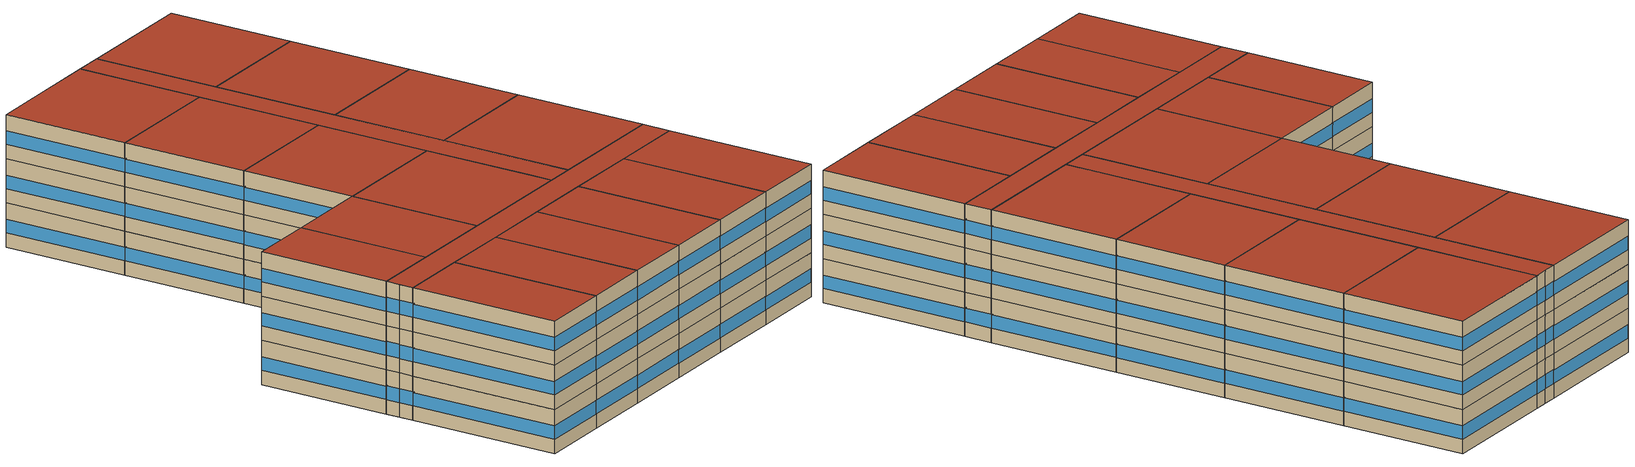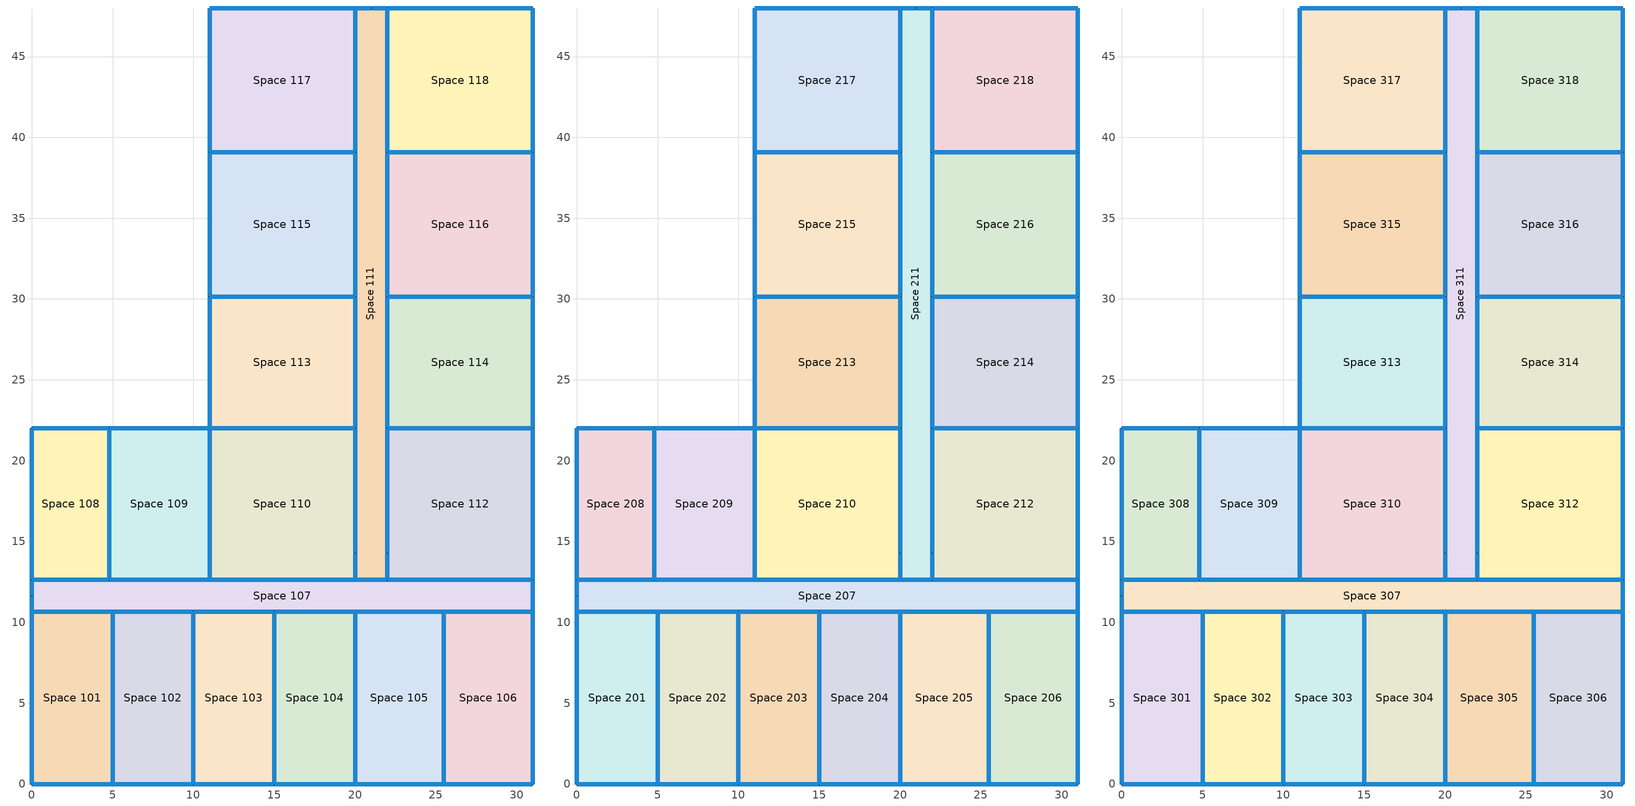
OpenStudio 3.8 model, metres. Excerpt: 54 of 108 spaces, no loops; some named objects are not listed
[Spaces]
Space 101
 floor ground: 5,10.64 5,0 0,0 0,10.64 z0
 wall outside: 0,0 5,0 5,10.64 0,10.64 0,0 z0:3.05
 window: 0.03,0 4.97,0 / 0,10.61 0,0.03 / 4.97,10.64 0.03,10.64 / 5,0.03 5,10.61 z1:1.92
 roof outside: 5,0 5,10.64 0,10.64 0,0 z3.05
Space 102
 floor ground: 10,10.64 10,0 5,0 5,10.64 z0
 wall outside: 5,0 10,0 10,10.64 5,10.64 5,0 z0:3.05
 window: 5.03,0 9.97,0 / 9.97,10.64 5.03,10.64 / 5,10.61 5,0.03 / 10,0.03 10,10.61 z1:1.92
 roof outside: 10,0 10,10.64 5,10.64 5,0 z3.05
Space 103
 floor ground: 15,10.64 15,0 10,0 10,10.64 z0
 wall outside: 10,0 15,0 15,10.64 10,10.64 10,0 z0:3.05
 window: 10.03,0 14.97,0 / 10,10.61 10,0.03 / 14.97,10.64 10.03,10.64 / 15,0.03 15,10.61 z1:1.92
 roof outside: 15,0 15,10.64 10,10.64 10,0 z3.05
Space 104
 floor ground: 20,10.64 20,0 15,0 15,10.64 z0
 wall outside: 15,0 20,0 20,10.64 15,10.64 15,0 z0:3.05
 window: 19.97,10.64 15.03,10.64 / 15.03,0 19.97,0 / 15,10.61 15,0.03 / 20,0.03 20,10.61 z1:1.92
 roof outside: 20,0 20,10.64 15,10.64 15,0 z3.05
Space 105
 floor ground: 25.5,10.64 25.5,0 20,0 20,10.64 z0
 wall outside: 20,0 25.5,0 25.5,10.64 20,10.64 20,0 z0:3.05
 window: 25.47,10.64 20.03,10.64 / 20,10.61 20,0.03 / 20.03,0 25.47,0 / 25.5,0.03 25.5,10.61 z1:1.92
 roof outside: 25.5,0 25.5,10.64 20,10.64 20,0 z3.05
Space 106
 floor ground: 31,10.64 31,0 25.5,0 25.5,10.64 z0
 wall outside: 31,10.64 25.5,10.64 25.5,0 31,0 31,10.64 z0:3.05
 window: 25.5,10.61 25.5,0.03 / 30.97,10.64 25.53,10.64 / 31,0.03 31,10.61 / 25.53,0 30.97,0 z1:1.92
 roof outside: 31,0 31,10.64 25.5,10.64 25.5,0 z3.05
Space 107
 floor ground: 31,12.64 31,10.64 0,10.64 0,12.64 z0
 wall outside: 31,10.64 31,12.64 22,12.64 20,12.64 11,12.64 4.81,12.64 0,12.64 0,11.64 0,10.64 5,10.64 10,10.64 15,10.64 20,10.64 25.5,10.64 31,10.64 z0:3.05
 window: 30.97,12.64 22.03,12.64 / 15.03,10.64 19.97,10.64 / 5.03,10.64 9.97,10.64 / 10.03,10.64 14.97,10.64 / 0.03,10.64 4.97,10.64 / 20.03,10.64 25.47,10.64 / 25.53,10.64 30.97,10.64 / 4.78,12.64 0.03,12.64 / 10.97,12.64 4.83,12.64 / 19.97,12.64 11.03,12.64 z1:1.92; 31,10.67 31,12.61 / 21.97,12.64 20.03,12.64 z1:1.94; 0,11.61 0,10.67 / 0,12.61 0,11.67 z1:1.96
 roof outside: 31,10.64 31,12.64 0,12.64 0,10.64 z3.05
Space 108
 floor ground: 4.81,22 4.81,12.64 0,12.64 0,22 z0
 wall outside: 0,12.64 4.81,12.64 4.81,22 0,22 0,12.64 z0:3.05
 window: 0.03,12.64 4.78,12.64 / 0,21.97 0,12.67 / 4.78,22 0.03,22 / 4.81,12.67 4.81,21.97 z1:1.92
 roof outside: 4.81,12.64 4.81,22 0,22 0,12.64 z3.05
Space 109
 floor ground: 11,22 11,12.64 4.81,12.64 4.81,22 z0
 wall outside: 4.81,12.64 11,12.64 11,22 4.81,22 4.81,12.64 z0:3.05
 window: 10.97,22 4.83,22 / 11,12.67 11,21.97 / 4.83,12.64 10.97,12.64 / 4.81,21.97 4.81,12.67 z1:1.92
 roof outside: 11,12.64 11,22 4.81,22 4.81,12.64 z3.05
Space 110
 floor ground: 20,22 20,12.64 11,12.64 11,22 z0
 wall outside: 20,14.28 20,22 11,22 11,12.64 20,12.64 20,14.28 z0:3.05
 window: 20,14.31 20,21.97 / 11.03,12.64 19.97,12.64 / 11,21.97 11,12.67 / 19.97,22 11.03,22 z1:1.92; 20,12.67 20,14.25 z1:1.94
 roof outside: 20,12.64 20,22 11,22 11,12.64 z3.05
Space 111
 floor ground: 22,48 22,12.64 20,12.64 20,48 z0
 wall outside: 20,12.64 22,12.64 22,14.28 22,22 22,30.15 22,39.07 22,48 21,48 20,48 20,39.07 20,30.15 20,22 20,14.28 20,12.64 z0:3.05
 window: 20,39.05 20,30.17 / 22,30.17 22,39.05 / 22,39.1 22,47.97 / 20,21.97 20,14.31 / 20,30.12 20,22.03 / 20,47.97 20,39.1 / 22,22.03 22,30.12 / 22,14.31 22,21.97 z1:1.92; 20.03,12.64 21.97,12.64 / 20,14.25 20,12.67 / 22,12.67 22,14.25 z1:1.94; 20.97,48 20.03,48 / 21.97,48 21.03,48 z1:1.96
 roof outside: 22,12.64 22,48 20,48 20,12.64 z3.05
Space 112
 floor ground: 31,22 31,12.64 22,12.64 22,22 z0
 wall outside: 31,12.64 31,22 22,22 22,14.28 22,12.64 31,12.64 z0:3.05
 window: 22,14.25 22,12.67 z1:1.94; 31,12.67 31,21.97 / 22.03,12.64 30.97,12.64 / 22,21.97 22,14.31 / 30.97,22 22.03,22 z1:1.92
 roof outside: 31,12.64 31,22 22,22 22,12.64 z3.05
Space 113
 floor ground: 20,30.15 20,22 11,22 11,30.15 z0
 wall outside: 20,22 20,30.15 11,30.15 11,22 20,22 z0:3.05
 window: 20,22.03 20,30.12 / 11.03,22 19.97,22 / 11,30.12 11,22.03 / 19.97,30.15 11.03,30.15 z1:1.92
 roof outside: 20,22 20,30.15 11,30.15 11,22 z3.05
Space 114
 floor ground: 31,30.15 31,22 22,22 22,30.15 z0
 wall outside: 31,22 31,30.15 22,30.15 22,22 31,22 z0:3.05
 window: 31,22.03 31,30.12 / 22.03,22 30.97,22 / 22,30.12 22,22.03 / 30.97,30.15 22.03,30.15 z1:1.92
 roof outside: 31,22 31,30.15 22,30.15 22,22 z3.05
Space 115
 floor ground: 20,39.07 20,30.15 11,30.15 11,39.07 z0
 wall outside: 20,30.15 20,39.07 11,39.07 11,30.15 20,30.15 z0:3.05
 window: 20,30.17 20,39.05 / 11.03,30.15 19.97,30.15 / 11,39.05 11,30.17 / 19.97,39.07 11.03,39.07 z1:1.92
 roof outside: 20,30.15 20,39.07 11,39.07 11,30.15 z3.05
Space 116
 floor ground: 31,39.07 31,30.15 22,30.15 22,39.07 z0
 wall outside: 31,30.15 31,39.07 22,39.07 22,30.15 31,30.15 z0:3.05
 window: 22.03,30.15 30.97,30.15 / 31,30.17 31,39.05 / 22,39.05 22,30.17 / 30.97,39.07 22.03,39.07 z1:1.92
 roof outside: 31,30.15 31,39.07 22,39.07 22,30.15 z3.05
Space 117
 floor ground: 20,48 20,39.07 11,39.07 11,48 z0
 wall outside: 11,48 11,39.07 20,39.07 20,48 11,48 z0:3.05
 window: 19.97,48 11.03,48 / 20,39.1 20,47.97 / 11,47.97 11,39.1 / 11.03,39.07 19.97,39.07 z1:1.92
 roof outside: 20,39.07 20,48 11,48 11,39.07 z3.05
Space 118
 floor ground: 31,48 31,39.07 22,39.07 22,48 z0
 wall outside: 22,48 22,39.07 31,39.07 31,48 22,48 z0:3.05
 window: 22,47.97 22,39.1 / 30.97,48 22.03,48 / 31,39.1 31,47.97 / 22.03,39.07 30.97,39.07 z1:1.92
 roof outside: 31,39.07 31,48 22,48 22,39.07 z3.05
Space 201
 floor ground: 5,10.64 5,0 0,0 0,10.64 z3.05
 wall outside: 0,0 5,0 5,10.64 0,10.64 0,0 z3.05:6.1
 window: 0.03,0 4.97,0 / 0,10.61 0,0.03 / 4.97,10.64 0.03,10.64 / 5,0.03 5,10.61 z4.05:4.97
 roof outside: 5,0 5,10.64 0,10.64 0,0 z6.1
Space 202
 floor ground: 10,10.64 10,0 5,0 5,10.64 z3.05
 wall outside: 5,0 10,0 10,10.64 5,10.64 5,0 z3.05:6.1
 window: 5.03,0 9.97,0 / 10,0.03 10,10.61 / 5,10.61 5,0.03 / 9.97,10.64 5.03,10.64 z4.05:4.97
 roof outside: 10,0 10,10.64 5,10.64 5,0 z6.1
Space 203
 floor ground: 15,10.64 15,0 10,0 10,10.64 z3.05
 wall outside: 10,0 15,0 15,10.64 10,10.64 10,0 z3.05:6.1
 window: 10.03,0 14.97,0 / 10,10.61 10,0.03 / 14.97,10.64 10.03,10.64 / 15,0.03 15,10.61 z4.05:4.97
 roof outside: 15,0 15,10.64 10,10.64 10,0 z6.1
Space 204
 floor ground: 20,10.64 20,0 15,0 15,10.64 z3.05
 wall outside: 15,0 20,0 20,10.64 15,10.64 15,0 z3.05:6.1
 window: 15.03,0 19.97,0 / 15,10.61 15,0.03 / 19.97,10.64 15.03,10.64 / 20,0.03 20,10.61 z4.05:4.97
 roof outside: 20,0 20,10.64 15,10.64 15,0 z6.1
Space 205
 floor ground: 25.5,10.64 25.5,0 20,0 20,10.64 z3.05
 wall outside: 20,0 25.5,0 25.5,10.64 20,10.64 20,0 z3.05:6.1
 window: 25.47,10.64 20.03,10.64 / 20.03,0 25.47,0 / 20,10.61 20,0.03 / 25.5,0.03 25.5,10.61 z4.05:4.97
 roof outside: 25.5,0 25.5,10.64 20,10.64 20,0 z6.1
Space 206
 floor ground: 31,10.64 31,0 25.5,0 25.5,10.64 z3.05
 wall outside: 31,10.64 25.5,10.64 25.5,0 31,0 31,10.64 z3.05:6.1
 window: 31,0.03 31,10.61 / 30.97,10.64 25.53,10.64 / 25.53,0 30.97,0 / 25.5,10.61 25.5,0.03 z4.05:4.97
 roof outside: 31,0 31,10.64 25.5,10.64 25.5,0 z6.1
Space 207
 floor ground: 31,12.64 31,10.64 0,10.64 0,12.64 z3.05
 wall outside: 31,10.64 31,12.64 22,12.64 20,12.64 11,12.64 4.81,12.64 0,12.64 0,11.64 0,10.64 5,10.64 10,10.64 15,10.64 20,10.64 25.5,10.64 31,10.64 z3.05:6.1
 window: 0,11.61 0,10.67 / 0,12.61 0,11.67 z4.05:5.01; 10.97,12.64 4.83,12.64 / 25.53,10.64 30.97,10.64 / 20.03,10.64 25.47,10.64 / 15.03,10.64 19.97,10.64 / 10.03,10.64 14.97,10.64 / 5.03,10.64 9.97,10.64 / 0.03,10.64 4.97,10.64 / 4.78,12.64 0.03,12.64 / 19.97,12.64 11.03,12.64 / 30.97,12.64 22.03,12.64 z4.05:4.97; 31,10.67 31,12.61 / 21.97,12.64 20.03,12.64 z4.05:4.99
 roof outside: 31,10.64 31,12.64 0,12.64 0,10.64 z6.1
Space 208
 floor ground: 4.81,22 4.81,12.64 0,12.64 0,22 z3.05
 wall outside: 0,12.64 4.81,12.64 4.81,22 0,22 0,12.64 z3.05:6.1
 window: 0,21.97 0,12.67 / 0.03,12.64 4.78,12.64 / 4.78,22 0.03,22 / 4.81,12.67 4.81,21.97 z4.05:4.97
 roof outside: 4.81,12.64 4.81,22 0,22 0,12.64 z6.1
Space 209
 floor ground: 11,22 11,12.64 4.81,12.64 4.81,22 z3.05
 wall outside: 4.81,12.64 11,12.64 11,22 4.81,22 4.81,12.64 z3.05:6.1
 window: 4.83,12.64 10.97,12.64 / 11,12.67 11,21.97 / 4.81,21.97 4.81,12.67 / 10.97,22 4.83,22 z4.05:4.97
 roof outside: 11,12.64 11,22 4.81,22 4.81,12.64 z6.1
Space 210
 floor ground: 20,22 20,12.64 11,12.64 11,22 z3.05
 wall outside: 20,14.28 20,22 11,22 11,12.64 20,12.64 20,14.28 z3.05:6.1
 window: 20,12.67 20,14.25 z4.05:4.99; 20,14.31 20,21.97 / 11.03,12.64 19.97,12.64 / 11,21.97 11,12.67 / 19.97,22 11.03,22 z4.05:4.97
 roof outside: 20,12.64 20,22 11,22 11,12.64 z6.1
Space 211
 floor ground: 22,48 22,12.64 20,12.64 20,48 z3.05
 wall outside: 20,12.64 22,12.64 22,14.28 22,22 22,30.15 22,39.07 22,48 21,48 20,48 20,39.07 20,30.15 20,22 20,14.28 20,12.64 z3.05:6.1
 window: 22,14.31 22,21.97 / 22,22.03 22,30.12 / 20,21.97 20,14.31 / 20,30.12 20,22.03 / 20,39.05 20,30.17 / 20,47.97 20,39.1 / 22,39.1 22,47.97 / 22,30.17 22,39.05 z4.05:4.97; 21.97,48 21.03,48 / 20.97,48 20.03,48 z4.05:5.01; 22,12.67 22,14.25 / 20.03,12.64 21.97,12.64 / 20,14.25 20,12.67 z4.05:4.99
 roof outside: 22,12.64 22,48 20,48 20,12.64 z6.1
Space 212
 floor ground: 31,22 31,12.64 22,12.64 22,22 z3.05
 wall outside: 31,12.64 31,22 22,22 22,14.28 22,12.64 31,12.64 z3.05:6.1
 window: 22,14.25 22,12.67 z4.05:4.99; 31,12.67 31,21.97 / 22.03,12.64 30.97,12.64 / 22,21.97 22,14.31 / 30.97,22 22.03,22 z4.05:4.97
 roof outside: 31,12.64 31,22 22,22 22,12.64 z6.1
Space 213
 floor ground: 20,30.15 20,22 11,22 11,30.15 z3.05
 wall outside: 20,22 20,30.15 11,30.15 11,22 20,22 z3.05:6.1
 window: 20,22.03 20,30.12 / 11.03,22 19.97,22 / 11,30.12 11,22.03 / 19.97,30.15 11.03,30.15 z4.05:4.97
 roof outside: 20,22 20,30.15 11,30.15 11,22 z6.1
Space 214
 floor ground: 31,30.15 31,22 22,22 22,30.15 z3.05
 wall outside: 31,22 31,30.15 22,30.15 22,22 31,22 z3.05:6.1
 window: 31,22.03 31,30.12 / 22.03,22 30.97,22 / 22,30.12 22,22.03 / 30.97,30.15 22.03,30.15 z4.05:4.97
 roof outside: 31,22 31,30.15 22,30.15 22,22 z6.1
Space 215
 floor ground: 20,39.07 20,30.15 11,30.15 11,39.07 z3.05
 wall outside: 20,30.15 20,39.07 11,39.07 11,30.15 20,30.15 z3.05:6.1
 window: 11,39.05 11,30.17 / 20,30.17 20,39.05 / 11.03,30.15 19.97,30.15 / 19.97,39.07 11.03,39.07 z4.05:4.97
 roof outside: 20,30.15 20,39.07 11,39.07 11,30.15 z6.1
Space 216
 floor ground: 31,39.07 31,30.15 22,30.15 22,39.07 z3.05
 wall outside: 31,30.15 31,39.07 22,39.07 22,30.15 31,30.15 z3.05:6.1
 window: 22.03,30.15 30.97,30.15 / 31,30.17 31,39.05 / 22,39.05 22,30.17 / 30.97,39.07 22.03,39.07 z4.05:4.97
 roof outside: 31,30.15 31,39.07 22,39.07 22,30.15 z6.1
Space 217
 floor ground: 20,48 20,39.07 11,39.07 11,48 z3.05
 wall outside: 11,48 11,39.07 20,39.07 20,48 11,48 z3.05:6.1
 window: 11.03,39.07 19.97,39.07 / 11,47.97 11,39.1 / 19.97,48 11.03,48 / 20,39.1 20,47.97 z4.05:4.97
 roof outside: 20,39.07 20,48 11,48 11,39.07 z6.1
Space 218
 floor ground: 31,48 31,39.07 22,39.07 22,48 z3.05
 wall outside: 22,48 22,39.07 31,39.07 31,48 22,48 z3.05:6.1
 window: 22.03,39.07 30.97,39.07 / 22,47.97 22,39.1 / 30.97,48 22.03,48 / 31,39.1 31,47.97 z4.05:4.97
 roof outside: 31,39.07 31,48 22,48 22,39.07 z6.1
Space 301
 floor ground: 5,10.64 5,0 0,0 0,10.64 z6.1
 wall outside: 0,0 5,0 5,10.64 0,10.64 0,0 z6.1:9.14
 window: 4.97,10.64 0.03,10.64 / 0.03,0 4.97,0 z7.1:8.02; 0,10.61 0,0.03 / 5,0.03 5,10.61 z7.1:8.01
 roof outside: 5,0 5,10.64 0,10.64 0,0 z9.14
Space 302
 floor ground: 10,10.64 10,0 5,0 5,10.64 z6.1
 wall outside: 5,0 10,0 10,10.64 5,10.64 5,0 z6.1:9.14
 window: 9.97,10.64 5.03,10.64 / 5.03,0 9.97,0 z7.1:8.02; 5,10.61 5,0.03 / 10,0.03 10,10.61 z7.1:8.01
 roof outside: 10,0 10,10.64 5,10.64 5,0 z9.14
Space 303
 floor ground: 15,10.64 15,0 10,0 10,10.64 z6.1
 wall outside: 10,0 15,0 15,10.64 10,10.64 10,0 z6.1:9.14
 window: 10.03,0 14.97,0 / 14.97,10.64 10.03,10.64 z7.1:8.02; 10,10.61 10,0.03 / 15,0.03 15,10.61 z7.1:8.01
 roof outside: 15,0 15,10.64 10,10.64 10,0 z9.14
Space 304
 floor ground: 20,10.64 20,0 15,0 15,10.64 z6.1
 wall outside: 15,0 20,0 20,10.64 15,10.64 15,0 z6.1:9.14
 window: 15,10.61 15,0.03 / 20,0.03 20,10.61 z7.1:8.01; 15.03,0 19.97,0 / 19.97,10.64 15.03,10.64 z7.1:8.02
 roof outside: 20,0 20,10.64 15,10.64 15,0 z9.14
Space 305
 floor ground: 25.5,10.64 25.5,0 20,0 20,10.64 z6.1
 wall outside: 20,0 25.5,0 25.5,10.64 20,10.64 20,0 z6.1:9.14
 window: 20.03,0 25.47,0 / 25.47,10.64 20.03,10.64 z7.1:8.02; 20,10.61 20,0.03 / 25.5,0.03 25.5,10.61 z7.1:8.01
 roof outside: 25.5,0 25.5,10.64 20,10.64 20,0 z9.14
Space 306
 floor ground: 31,10.64 31,0 25.5,0 25.5,10.64 z6.1
 wall outside: 31,10.64 25.5,10.64 25.5,0 31,0 31,10.64 z6.1:9.14
 window: 31,0.03 31,10.61 / 25.5,10.61 25.5,0.03 z7.1:8.01; 30.97,10.64 25.53,10.64 / 25.53,0 30.97,0 z7.1:8.02
 roof outside: 31,0 31,10.64 25.5,10.64 25.5,0 z9.14
Space 307
 floor ground: 31,12.64 31,10.64 0,10.64 0,12.64 z6.1
 wall outside: 31,10.64 31,12.64 22,12.64 20,12.64 11,12.64 4.81,12.64 0,12.64 0,11.64 0,10.64 5,10.64 10,10.64 15,10.64 20,10.64 25.5,10.64 31,10.64 z6.1:9.14
 window: 15.03,10.64 19.97,10.64 / 10.03,10.64 14.97,10.64 / 30.97,12.64 22.03,12.64 / 25.53,10.64 30.97,10.64 / 20.03,10.64 25.47,10.64 / 10.97,12.64 4.83,12.64 / 5.03,10.64 9.97,10.64 / 0.03,10.64 4.97,10.64 / 4.78,12.64 0.03,12.64 / 19.97,12.64 11.03,12.64 z7.1:8.02; 0,12.61 0,11.67 / 0,11.61 0,10.67 z7.1:8.06; 31,10.67 31,12.61 / 21.97,12.64 20.03,12.64 z7.1:8.03
 roof outside: 31,10.64 31,12.64 0,12.64 0,10.64 z9.14
Space 308
 floor ground: 4.81,22 4.81,12.64 0,12.64 0,22 z6.1
 wall outside: 0,12.64 4.81,12.64 4.81,22 0,22 0,12.64 z6.1:9.14
 window: 0,21.97 0,12.67 / 0.03,12.64 4.78,12.64 / 4.78,22 0.03,22 / 4.81,12.67 4.81,21.97 z7.1:8.02
 roof outside: 4.81,12.64 4.81,22 0,22 0,12.64 z9.14
Space 309
 floor ground: 11,22 11,12.64 4.81,12.64 4.81,22 z6.1
 wall outside: 4.81,12.64 11,12.64 11,22 4.81,22 4.81,12.64 z6.1:9.14
 window: 4.83,12.64 10.97,12.64 / 4.81,21.97 4.81,12.67 / 10.97,22 4.83,22 / 11,12.67 11,21.97 z7.1:8.02
 roof outside: 11,12.64 11,22 4.81,22 4.81,12.64 z9.14
Space 310
 floor ground: 20,22 20,12.64 11,12.64 11,22 z6.1
 wall outside: 20,14.28 20,22 11,22 11,12.64 20,12.64 20,14.28 z6.1:9.14
 window: 11,21.97 11,12.67 / 11.03,12.64 19.97,12.64 / 20,14.31 20,21.97 / 19.97,22 11.03,22 z7.1:8.02; 20,12.67 20,14.25 z7.1:8.04
 roof outside: 20,12.64 20,22 11,22 11,12.64 z9.14
Space 311
 floor ground: 22,48 22,12.64 20,12.64 20,48 z6.1
 wall outside: 20,12.64 22,12.64 22,14.28 22,22 22,30.15 22,39.07 22,48 21,48 20,48 20,39.07 20,30.15 20,22 20,14.28 20,12.64 z6.1:9.14
 window: 20.03,12.64 21.97,12.64 z7.1:8.03; 20,21.97 20,14.31 / 22,14.31 22,21.97 / 20,30.12 20,22.03 / 20,39.05 20,30.17 / 20,47.97 20,39.1 / 22,39.1 22,47.97 / 22,30.17 22,39.05 / 22,22.03 22,30.12 z7.1:8.02; 21.97,48 21.03,48 / 20.97,48 20.03,48 z7.1:8.06; 20,14.25 20,12.67 / 22,12.67 22,14.25 z7.1:8.04
 roof outside: 22,12.64 22,48 20,48 20,12.64 z9.14
Space 312
 floor ground: 31,22 31,12.64 22,12.64 22,22 z6.1
 wall outside: 31,12.64 31,22 22,22 22,14.28 22,12.64 31,12.64 z6.1:9.14
 window: 22.03,12.64 30.97,12.64 / 31,12.67 31,21.97 / 22,21.97 22,14.31 / 30.97,22 22.03,22 z7.1:8.02; 22,14.25 22,12.67 z7.1:8.04
 roof outside: 31,12.64 31,22 22,22 22,12.64 z9.14
Space 313
 floor ground: 20,30.15 20,22 11,22 11,30.15 z6.1
 wall outside: 20,22 20,30.15 11,30.15 11,22 20,22 z6.1:9.14
 window: 11.03,22 19.97,22 / 11,30.12 11,22.03 / 20,22.03 20,30.12 / 19.97,30.15 11.03,30.15 z7.1:8.02
 roof outside: 20,22 20,30.15 11,30.15 11,22 z9.14
Space 314
 floor ground: 31,30.15 31,22 22,22 22,30.15 z6.1
 wall outside: 31,22 31,30.15 22,30.15 22,22 31,22 z6.1:9.14
 window: 30.97,30.15 22.03,30.15 / 22,30.12 22,22.03 / 31,22.03 31,30.12 / 22.03,22 30.97,22 z7.1:8.02
 roof outside: 31,22 31,30.15 22,30.15 22,22 z9.14
Space 315
 floor ground: 20,39.07 20,30.15 11,30.15 11,39.07 z6.1
 wall outside: 20,30.15 20,39.07 11,39.07 11,30.15 20,30.15 z6.1:9.14
 window: 11,39.05 11,30.17 / 20,30.17 20,39.05 / 11.03,30.15 19.97,30.15 / 19.97,39.07 11.03,39.07 z7.1:8.02
 roof outside: 20,30.15 20,39.07 11,39.07 11,30.15 z9.14
Space 316
 floor ground: 31,39.07 31,30.15 22,30.15 22,39.07 z6.1
 wall outside: 31,30.15 31,39.07 22,39.07 22,30.15 31,30.15 z6.1:9.14
 window: 31,30.17 31,39.05 / 22,39.05 22,30.17 / 22.03,30.15 30.97,30.15 / 30.97,39.07 22.03,39.07 z7.1:8.02
 roof outside: 31,30.15 31,39.07 22,39.07 22,30.15 z9.14
Space 317
 floor ground: 20,48 20,39.07 11,39.07 11,48 z6.1
 wall outside: 11,48 11,39.07 20,39.07 20,48 11,48 z6.1:9.14
 window: 20,39.1 20,47.97 / 11,47.97 11,39.1 / 19.97,48 11.03,48 / 11.03,39.07 19.97,39.07 z7.1:8.02
 roof outside: 20,39.07 20,48 11,48 11,39.07 z9.14
Space 318
 floor ground: 31,48 31,39.07 22,39.07 22,48 z6.1
 wall outside: 22,48 22,39.07 31,39.07 31,48 22,48 z6.1:9.14
 window: 31,39.1 31,47.97 / 22,47.97 22,39.1 / 30.97,48 22.03,48 / 22.03,39.07 30.97,39.07 z7.1:8.02
 roof outside: 31,39.07 31,48 22,48 22,39.07 z9.14
[ClimateZones]
Climate Zone Institution Name 1=ASHRAE; Climate Zone Document Name 1=ANSI/ASHRAE Standard 169; Climate Zone Document Year 1=2006; Climate Zone Institution Name 2=CEC; Climate Zone Document Name 2=California Climate Zone Descriptions; Climate Zone Document Year 2=1995
[Building]
Building 1
[Site]
Montreal Int'l: Latitude {deg}=45.47; Longitude {deg}=-73.75; Time Zone {hr}=-5; Elevation {m}=36
[SizingPeriod:DesignDay] Barometric Pressure {Pa}=100893; Rain Indicator=No; Snow Indicator=No; Day of Month=21; Daylight Saving Time Indicator=No; Dry-Bulb Temperature Range Modifier Type=DefaultMultipliers
Name | Maximum Dry-Bulb Temperature {C} | Daily Dry-Bulb Temperature Range {deltaC} | Wind Speed {m/s} | Wind Direction {deg} | Sky Clearness | Month | Day Type | Humidity Condition Type | Wetbulb or DewPoint at Maximum Dry-Bulb {C} | Solar Model Indicator | ASHRAE Clear Sky Optical Depth for Beam Irradiance | ASHRAE Clear Sky Optical Depth for Diffuse Irradiance
Montreal Int'l Ann Htg 99.6% Condns DB | -23.7 | 0 | 3.9 | 260 | 0 | 1 | WinterDesignDay | Wetbulb | -23.7 | ASHRAEClearSky
Montreal Int'l Ann Hum_n 99.6% Condns DP=>MCDB | -23 | 0 | 3.9 | 260 | 0 | 1 | WinterDesignDay | Dewpoint | -30.5 | ASHRAEClearSky
Montreal Int'l Ann Htg Wind 99.6% Condns WS=>MCDB | -5.3 | 0 | 12.9 | 260 | 0 | 1 | WinterDesignDay | Wetbulb | -5.3 | ASHRAEClearSky
Montreal Int'l Ann Clg .4% Condns DB=>MWB | 30 | 9.3 | 4.9 | 220 |  | 7 | SummerDesignDay | Wetbulb | 22.1 | ASHRAETau | 0.465 | 1.966
[Material] Thermal Absorptance=0.9
Name | Roughness | Thickness {m} | Conductivity {W/m-K} | Density {kg/m3} | Specific Heat {J/kg-K} | Solar Absorptance | Visible Absorptance
G05 25mm wood 1; G05 25mm wood | MediumSmooth | 0.0254 | 0.15 | 608 | 1630 | 0.5 | 0.5
4 in. Normalweight Concrete Floor 2 | MediumRough | 0.1016 | 2.31 | 2322 | 832 | 0.7 | 0.7
Roof Membrane 1 | VeryRough | 0.0095 | 0.16 | 1121.29 | 1460 | 0.7 | 0.7
Metal Roof Surface 2; F08 Metal surface 1 | Smooth | 0.0008 | 45.28 | 7824 | 500 | 0.7 | 0.7
100mm Normalweight concrete floor | MediumRough | 0.1016 | 2.31045 | 2322 | 832.557 | 0.7 | 0.7
G01 13mm gypsum board | Smooth | 0.0127 | 0.160031 | 800.001 | 1090.73 | 0.7 | 0.5
Generic HW Concrete | MediumRough | 0.2 | 1.95 | 2240 | 900 | 0.8 | 0.8
1IN Stucco 4 | Smooth | 0.0253 | 0.691337 | 1858 | 836.46 | 0.7 | 0.92
8IN CONCRETE HW RefBldg 2 | Rough | 0.2032 | 1.31012 | 2240.01 | 836.26 | 0.7 | 0.7
1/2IN Gypsum 2 | Smooth | 0.0127 | 0.159893 | 784.902 | 829.465 | 0.4 | 0.4
[Material:NoMass] Thermal Absorptance=0.9; Solar Absorptance=0.7
Name | Roughness | Thermal Resistance {m2-K/W} | Visible Absorptance
Typical Carpet Pad 4; CP02 CARPET PAD 3 | Smooth | 0.21648 | 0.8
Typical Insulation U=0.459 | Smooth | 2.17 | 0.7
Typical Insulation R-2.17 1 | Smooth | 0.381975 | 0.7
Typical Insulation-R5 GBC | MediumSmooth | 0.65 | 0.7
Typical Insulation U=0.276 | Smooth | 3.62 | 0.7
[DefaultConstructionSet] Default Exterior Surface Constructions=Default Surface Constructions 1688; Default Interior Surface Constructions=Default Surface Constructions 1689; Default Ground Contact Surface Constructions=Default Surface Constructions 1690; Default Exterior SubSurface Constructions=Default Sub Surface Constructions 1124; Default Interior SubSurface Constructions=Default Sub Surface Constructions 1125; Interior Partition Construction=Typical Interior Partition 4
Zone 19802010 6A 1; Zone 19802010 6A 2; Zone 19802010 6A 3
[DefaultSurfaceConstructions]
Name | Floor Construction | Wall Construction | Roof Ceiling Construction
Default Surface Constructions 1688 | Typical Insulated Exterior Mass Floor 1 | Typical Insulated Exterior Mass Wall-R7 GBC | Typical IEAD Roof 19802010 6A
Default Surface Constructions 1689 | Typical Interior Floor | Typical Interior Wall | Typical Interior Ceiling
Default Surface Constructions 1690 | Generic Ground Slab 6A 19802010 | Generic Ground Slab 6A 19802010
[DefaultSubSurfaceConstructions]
Name | Fixed Window Construction | Operable Window Construction | Door Construction | Glass Door Construction | Overhead Door Construction | Tubular Daylight Dome Construction | Tubular Daylight Diffuser Construction
Default Sub Surface Constructions 1124 | Customized Fenestration: u=3.08 | Customized Fenestration: u=3.08 | Typical Insulated Metal Door 2 | U 0.88 SHGC 0.16 Sgl Ref-A-L Clr 6mm 1 | Typical Overhead Door 1 | Typical Interior Window | Typical Interior Window
Default Sub Surface Constructions 1125 | Typical Interior Window | Typical Interior Window | Typical Interior Door 4
[Construction]
Typical Interior Partition 4; Typical Interior Door 4: G05 25mm wood 1
Typical Insulated Exterior Mass Floor 1: 4 in. Normalweight Concrete Floor 2, Typical Carpet Pad 4
Typical Interior Floor: 100mm Normalweight concrete floor, CP02 CARPET PAD 3
Typical Interior Wall: G01 13mm gypsum board, G01 13mm gypsum board
Typical Interior Ceiling: CP02 CARPET PAD 3, 100mm Normalweight concrete floor
Generic Ground Slab 6A 19802010: Typical Insulation U=0.459, Generic HW Concrete
Typical Insulated Metal Door 2: F08 Metal surface 1, Typical Insulation R-2.17 1
U 0.88 SHGC 0.16 Sgl Ref-A-L Clr 6mm 1: REF A CLEAR LO 6MM 1
Typical Overhead Door 1: Typical Insulation R-2.17 1
Typical Interior Window: Clear 3mm 1
Interior Partition: G05 25mm wood
Typical Insulated Exterior Mass Wall-R7 GBC: 1IN Stucco 4, 8IN CONCRETE HW RefBldg 2, Typical Insulation-R5 GBC, 1/2IN Gypsum 2
Typical IEAD Roof 19802010 6A: Roof Membrane 1, Typical Insulation U=0.276, Metal Roof Surface 2
Customized Fenestration: u=3.08: Fenestration U=3.08 0.66
[WindowMaterial:SimpleGlazingSystem]
Fenestration U=3.08 0.66: U-Factor {W/m2-K}=3.08; Solar Heat Gain Coefficient=0.66; Visible Transmittance=0.21
[WindowMaterial:Glazing] Optical Data Type=SpectralAverage; Infrared Transmittance at Normal Incidence=0; Front Side Infrared Hemispherical Emissivity=0.84; Conductivity {W/m-K}=0.9; Dirt Correction Factor for Solar and Visible Transmittance=1; Solar Diffusing=No
Name | Thickness {m} | Solar Transmittance at Normal Incidence | Front Side Solar Reflectance at Normal Incidence | Back Side Solar Reflectance at Normal Incidence | Visible Transmittance at Normal Incidence | Front Side Visible Reflectance at Normal Incidence | Back Side Visible Reflectance at Normal Incidence | Back Side Infrared Hemispherical Emissivity
REF A CLEAR LO 6MM 1 | 0.006 | 0.066 | 0.341 | 0.493 | 0.08 | 0.41 | 0.37 | 0.4
Clear 3mm 1 | 0.003 | 0.837 | 0.075 | 0.075 | 0.898 | 0.081 | 0.081 | 0.84
[ThermostatSetpoint:DualSetpoint] Heating Setpoint Temperature Schedule=NECB-G-Thermostat Setpoint-Heating; Cooling Setpoint Temperature Schedule=NECB-G-Thermostat Setpoint-Cooling
Thermostat Setpoint Dual Setpoint 1; Thermostat Setpoint Dual Setpoint 2; Thermostat Setpoint Dual Setpoint 3; Thermostat Setpoint Dual Setpoint 4; Thermostat Setpoint Dual Setpoint 5; Thermostat Setpoint Dual Setpoint 6; Thermostat Setpoint Dual Setpoint 7; Thermostat Setpoint Dual Setpoint 8; Thermostat Setpoint Dual Setpoint 9; Thermostat Setpoint Dual Setpoint 10; Thermostat Setpoint Dual Setpoint 11; Thermostat Setpoint Dual Setpoint 12; Thermostat Setpoint Dual Setpoint 13; Thermostat Setpoint Dual Setpoint 14; Thermostat Setpoint Dual Setpoint 15; Thermostat Setpoint Dual Setpoint 16; Thermostat Setpoint Dual Setpoint 17; Thermostat Setpoint Dual Setpoint 18; Thermostat Setpoint Dual Setpoint 20; Thermostat Setpoint Dual Setpoint 21; Thermostat Setpoint Dual Setpoint 22; Thermostat Setpoint Dual Setpoint 23; Thermostat Setpoint Dual Setpoint 24; Thermostat Setpoint Dual Setpoint 25; Thermostat Setpoint Dual Setpoint 26; Thermostat Setpoint Dual Setpoint 27; Thermostat Setpoint Dual Setpoint 28; Thermostat Setpoint Dual Setpoint 29; Thermostat Setpoint Dual Setpoint 30; Thermostat Setpoint Dual Setpoint 31; Thermostat Setpoint Dual Setpoint 32; Thermostat Setpoint Dual Setpoint 34; Thermostat Setpoint Dual Setpoint 35; Thermostat Setpoint Dual Setpoint 36; Thermostat Setpoint Dual Setpoint 37; Thermostat Setpoint Dual Setpoint 39; Thermostat Setpoint Dual Setpoint 40; Thermostat Setpoint Dual Setpoint 44; Thermostat Setpoint Dual Setpoint 45; Thermostat Setpoint Dual Setpoint 46; Thermostat Setpoint Dual Setpoint 47; Thermostat Setpoint Dual Setpoint 51; Thermostat Setpoint Dual Setpoint 52; Thermostat Setpoint Dual Setpoint 53; Thermostat Setpoint Dual Setpoint 56; Thermostat Setpoint Dual Setpoint 57; Thermostat Setpoint Dual Setpoint 58; Thermostat Setpoint Dual Setpoint 59; Thermostat Setpoint Dual Setpoint 61; Thermostat Setpoint Dual Setpoint 62; Thermostat Setpoint Dual Setpoint 63; Thermostat Setpoint Dual Setpoint 64; Thermostat Setpoint Dual Setpoint 65; Thermostat Setpoint Dual Setpoint 66
[DesignSpecification:OutdoorAir]
MidriseApartment Apartment Ventilation: Outdoor Air Method=Sum; Outdoor Air Flow per Person {m3/s-person}=0; Outdoor Air Flow Rate {m3/s}=0.05
[BuildingStory] Nominal Floor to Floor Height {m}=3.048
Name | Nominal Z Coordinate {m}
Building Story 1 | 0
Building Story 2 | 3.048
Building Story 3 | 6.096
[Space]
Name | Space Type | Building Story | Thermal Zone
Space 101 | MURB small | Building Story 1 | Thermal Zone 1
Space 102 | MURB small | Building Story 1 | Thermal Zone 5
Space 103 | MURB small | Building Story 1 | Thermal Zone 6
Space 104 | MURB small | Building Story 1 | Thermal Zone 3
Space 105 | MURB small | Building Story 1 | Thermal Zone 16
Space 106 | MURB small | Building Story 1 | Thermal Zone 15
Space 107 | MURB lobby | Building Story 1 | Thermal Zone 12
Space 108 | MURB small | Building Story 1 | Thermal Zone 9
Space 109 | MURB small | Building Story 1 | Thermal Zone 17
Space 110 | MURB large | Building Story 1 | Thermal Zone 18
Space 111 | MURB lobby | Building Story 1 | Thermal Zone 21
Space 112 | MURB large | Building Story 1 | Thermal Zone 22
Space 113 | MURB large | Building Story 1 | Thermal Zone 23
Space 114 | MURB large | Building Story 1 | Thermal Zone 10
Space 115 | MURB large | Building Story 1 | Thermal Zone 24
Space 116 | MURB large | Building Story 1 | Thermal Zone 26
Space 117 | MURB large | Building Story 1 | Thermal Zone 27
Space 118 | MURB large | Building Story 1 | Thermal Zone 28
Space 201 | MURB small | Building Story 2 | Thermal Zone 30
Space 202 | MURB small | Building Story 2 | Thermal Zone 31
Space 203 | MURB small | Building Story 2 | Thermal Zone 14
Space 204 | MURB small | Building Story 2 | Thermal Zone 32
Space 205 | MURB small | Building Story 2 | Thermal Zone 36
Space 206 | MURB small | Building Story 2 | Thermal Zone 39
Space 207 | MURB lobby | Building Story 2 | Thermal Zone 13
Space 208 | MURB small | Building Story 2 | Thermal Zone 41
Space 209 | MURB small | Building Story 2 | Thermal Zone 25
Space 210 | MURB large | Building Story 2 | Thermal Zone 43
Space 211 | MURB lobby | Building Story 2 | Thermal Zone 20
Space 212 | MURB large | Building Story 2 | Thermal Zone 2
Space 213 | MURB large | Building Story 2 | Thermal Zone 35
Space 214 | MURB large | Building Story 2 | Thermal Zone 45
Space 215 | MURB large | Building Story 2 | Thermal Zone 42
Space 216 | MURB large | Building Story 2 | Thermal Zone 46
Space 217 | MURB large | Building Story 2 | Thermal Zone 48
Space 218 | MURB large | Building Story 2 | Thermal Zone 11
Space 301 | MURB small | Building Story 3 | Thermal Zone 34
Space 302 | MURB small | Building Story 3 | Thermal Zone 49
Space 303 | MURB small | Building Story 3 | Thermal Zone 29
Space 304 | MURB small | Building Story 3 | Thermal Zone 50
Space 305 | MURB small | Building Story 3 | Thermal Zone 53
Space 306 | MURB small | Building Story 3 | Thermal Zone 7
Space 307 | MURB lobby | Building Story 3 | Thermal Zone 55
Space 308 | MURB small | Building Story 3 | Thermal Zone 56
Space 309 | MURB small | Building Story 3 | Thermal Zone 57
Space 310 | MURB large | Building Story 3 | Thermal Zone 33
Space 311 | MURB lobby | Building Story 3 | Thermal Zone 58
Space 312 | MURB large | Building Story 3 | Thermal Zone 60
Space 313 | MURB large | Building Story 3 | Thermal Zone 47
Space 314 | MURB large | Building Story 3 | Thermal Zone 62
Space 315 | MURB large | Building Story 3 | Thermal Zone 19
Space 316 | MURB large | Building Story 3 | Thermal Zone 63
Space 317 | MURB large | Building Story 3 | Thermal Zone 64
Space 318 | MURB large | Building Story 3 | Thermal Zone 52
[DefaultScheduleSet]
Name | Lighting Schedule | Electric Equipment Schedule | Infiltration Schedule | Number of People Schedule | People Activity Level Schedule | Hot Water Equipment Schedule
MidriseApartment Corridor Schedule Set 1 | MidriseApartment Corridor Light 2 | ApartmentMidRise BLDG_ELEVATORS Pre2004 | MidriseApartment Infil 1
MidriseApartment Apartment Schedule Set 5 |  | MURB Appliances and lighting | MidriseApartment Infil 13 | MidriseApartment Apartment Occ 3 | MidriseApartment Activity 3 | MURB hot water equipment schedule
[People:Definition]
MidriseApartment Apartment People Definition: Number of People Calculation Method=People/Area; People per Space Floor Area {person/m2}=0.0283091; Fraction Radiant=0.3
[ElectricEquipment:Definition] Design Level Calculation Method=Watts/Area; Watts per Space Floor Area {W/m2}=8.15; Fraction Latent=0; Fraction Radiant=0.5; Fraction Lost=0
MidriseApartment Apartment Elec Equip Definition 1; MidriseApartment Apartment Elec Equip Definition 2
[SpaceType]
Name | Default Construction Set | Default Schedule Set | Design Specification Outdoor Air Object
MURB large | Zone 19802010 6A 1 | MidriseApartment Apartment Schedule Set 5 | MidriseApartment Apartment Ventilation
MURB lobby | Zone 19802010 6A 2 | MidriseApartment Corridor Schedule Set 1
MURB small | Zone 19802010 6A 3 | MidriseApartment Apartment Schedule Set 5 | MidriseApartment Apartment Ventilation
[People] People Definition=MidriseApartment Apartment People Definition; Multiplier=1
Name | Space or SpaceType
People 1 | MURB large
People 2 | MURB small
[ElectricEquipment]
Name | Electric Equipment Definition | Space or SpaceType
Electric Equipment 1 | MidriseApartment Apartment Elec Equip Definition 1 | MURB large
Electric Equipment 2 | MidriseApartment Apartment Elec Equip Definition 2 | MURB small
[ThermalZone] Use Ideal Air Loads=No
Name | Thermostat
Thermal Zone 1 | Thermostat Setpoint Dual Setpoint 1
Thermal Zone 2 | Thermostat Setpoint Dual Setpoint 2
Thermal Zone 3 | Thermostat Setpoint Dual Setpoint 14
Thermal Zone 5 | Thermostat Setpoint Dual Setpoint 25
Thermal Zone 6 | Thermostat Setpoint Dual Setpoint 26
Thermal Zone 7 | Thermostat Setpoint Dual Setpoint 21
Thermal Zone 9 | Thermostat Setpoint Dual Setpoint 3
Thermal Zone 10 | Thermostat Setpoint Dual Setpoint 15
Thermal Zone 11 | Thermostat Setpoint Dual Setpoint 8
Thermal Zone 12 | Thermostat Setpoint Dual Setpoint 10
Thermal Zone 13 | Thermostat Setpoint Dual Setpoint 18
Thermal Zone 14 | Thermostat Setpoint Dual Setpoint 30
Thermal Zone 15 | Thermostat Setpoint Dual Setpoint 27
Thermal Zone 16 | Thermostat Setpoint Dual Setpoint 34
Thermal Zone 17 | Thermostat Setpoint Dual Setpoint 11
Thermal Zone 18 | Thermostat Setpoint Dual Setpoint 9
Thermal Zone 19 | Thermostat Setpoint Dual Setpoint 16
Thermal Zone 20 | Thermostat Setpoint Dual Setpoint 23
Thermal Zone 21 | Thermostat Setpoint Dual Setpoint 17
Thermal Zone 22 | Thermostat Setpoint Dual Setpoint 22
Thermal Zone 23 | Thermostat Setpoint Dual Setpoint 20
Thermal Zone 24 | Thermostat Setpoint Dual Setpoint 12
Thermal Zone 25 | Thermostat Setpoint Dual Setpoint 24
Thermal Zone 26 | Thermostat Setpoint Dual Setpoint 13
Thermal Zone 27 | Thermostat Setpoint Dual Setpoint 28
Thermal Zone 28 | Thermostat Setpoint Dual Setpoint 29
Thermal Zone 29 | Thermostat Setpoint Dual Setpoint 31
Thermal Zone 30 | Thermostat Setpoint Dual Setpoint 6
Thermal Zone 31 | Thermostat Setpoint Dual Setpoint 32
Thermal Zone 32 | Thermostat Setpoint Dual Setpoint 4
Thermal Zone 33 | Thermostat Setpoint Dual Setpoint 5
Thermal Zone 34 | Thermostat Setpoint Dual Setpoint 7
Thermal Zone 35 | Thermostat Setpoint Dual Setpoint 61
Thermal Zone 36 | Thermostat Setpoint Dual Setpoint 51
Thermal Zone 39 | Thermostat Setpoint Dual Setpoint 62
Thermal Zone 41 | Thermostat Setpoint Dual Setpoint 65
Thermal Zone 42 | Thermostat Setpoint Dual Setpoint 63
Thermal Zone 43 | Thermostat Setpoint Dual Setpoint 44
Thermal Zone 45 | Thermostat Setpoint Dual Setpoint 64
Thermal Zone 46 | Thermostat Setpoint Dual Setpoint 56
Thermal Zone 47 | Thermostat Setpoint Dual Setpoint 66
Thermal Zone 48 | Thermostat Setpoint Dual Setpoint 47
Thermal Zone 49 | Thermostat Setpoint Dual Setpoint 57
Thermal Zone 50 | Thermostat Setpoint Dual Setpoint 36
Thermal Zone 52 | Thermostat Setpoint Dual Setpoint 45
Thermal Zone 53 | Thermostat Setpoint Dual Setpoint 35
Thermal Zone 55 | Thermostat Setpoint Dual Setpoint 46
Thermal Zone 56 | Thermostat Setpoint Dual Setpoint 58
Thermal Zone 57 | Thermostat Setpoint Dual Setpoint 59
Thermal Zone 58 | Thermostat Setpoint Dual Setpoint 52
Thermal Zone 60 | Thermostat Setpoint Dual Setpoint 37
Thermal Zone 62 | Thermostat Setpoint Dual Setpoint 53
Thermal Zone 63 | Thermostat Setpoint Dual Setpoint 39
Thermal Zone 64 | Thermostat Setpoint Dual Setpoint 40
[Sizing:Zone] Zone Cooling Design Supply Air Temperature Input Method=SupplyAirTemperature; Zone Cooling Design Supply Air Temperature {C}=14; Zone Cooling Design Supply Air Temperature Difference {deltaC}=11.11; Zone Heating Design Supply Air Temperature Input Method=SupplyAirTemperature; Zone Heating Design Supply Air Temperature {C}=40; Zone Heating Design Supply Air Temperature Difference {deltaC}=11.11; Zone Cooling Design Supply Air Humidity Ratio {kg-H2O/kg-air}=0.0085; Zone Heating Design Supply Air Humidity Ratio {kg-H2O/kg-air}=0.008; Cooling Design Air Flow Method=DesignDay; Heating Design Air Flow Method=DesignDay; Account for Dedicated Outdoor Air System=No; Dedicated Outdoor Air System Control Strategy=NeutralSupplyAir; Dedicated Outdoor Air Low Setpoint Temperature for Design {C}=autosize; Dedicated Outdoor Air High Setpoint Temperature for Design {C}=autosize; Zone Load Sizing Method=Sensible Load Only No Latent Load; Zone Latent Cooling Design Supply Air Humidity Ratio Input Method=HumidityRatioDifference; Zone Cooling Design Supply Air Humidity Ratio Difference {kgWater/kgDryAir}=0.005; Zone Latent Heating Design Supply Air Humidity Ratio Input Method=HumidityRatioDifference; Zone Humidification Design Supply Air Humidity Ratio Difference {kgWater/kgDryAir}=0.005
Thermal Zone 1; Thermal Zone 2; Thermal Zone 3; Thermal Zone 4; Thermal Zone 5; Thermal Zone 6; Thermal Zone 7; Thermal Zone 8; Thermal Zone 9; Thermal Zone 10; Thermal Zone 11; Thermal Zone 12; Thermal Zone 13; Thermal Zone 14; Thermal Zone 15; Thermal Zone 16; Thermal Zone 17; Thermal Zone 18; Thermal Zone 19; Thermal Zone 20; Thermal Zone 21; Thermal Zone 22; Thermal Zone 23; Thermal Zone 24; Thermal Zone 25; Thermal Zone 26; Thermal Zone 27; Thermal Zone 28; Thermal Zone 29; Thermal Zone 30; Thermal Zone 31; Thermal Zone 32; Thermal Zone 33; Thermal Zone 34; Thermal Zone 35; Thermal Zone 36; Thermal Zone 37; Thermal Zone 38; Thermal Zone 39; Thermal Zone 40; Thermal Zone 41; Thermal Zone 42; Thermal Zone 43; Thermal Zone 44; Thermal Zone 45; Thermal Zone 46; Thermal Zone 47; Thermal Zone 48; Thermal Zone 49; Thermal Zone 50; Thermal Zone 51; Thermal Zone 52; Thermal Zone 53; Thermal Zone 54; Thermal Zone 55; Thermal Zone 56; Thermal Zone 57; Thermal Zone 58; Thermal Zone 59; Thermal Zone 60; Thermal Zone 61; Thermal Zone 62; Thermal Zone 63; Thermal Zone 64; Thermal Zone 65; Thermal Zone 66; Thermal Zone 67; Thermal Zone 68; Thermal Zone 69; Thermal Zone 70; Thermal Zone 71; Thermal Zone 72; Thermal Zone 73; Thermal Zone 74; Thermal Zone 75; Thermal Zone 76; Thermal Zone 77; Thermal Zone 78; Thermal Zone 79; Thermal Zone 80; Thermal Zone 81; Thermal Zone 82; Thermal Zone 83; Thermal Zone 84; Thermal Zone 85; Thermal Zone 86; Thermal Zone 87; Thermal Zone 88; Thermal Zone 89; Thermal Zone 90; Thermal Zone 91; Thermal Zone 92; Thermal Zone 93; Thermal Zone 94; Thermal Zone 95; Thermal Zone 96; Thermal Zone 97; Thermal Zone 98; Thermal Zone 99; Thermal Zone 100; Thermal Zone 101; Thermal Zone 102; Thermal Zone 103; Thermal Zone 104; Thermal Zone 105; Thermal Zone 106; Thermal Zone 107; Thermal Zone 108
[Zone equipment]
Thermal Zone 1: Elec Baseboard, PTHP
Thermal Zone 2: Elec Baseboard 55, PTHP 117
Thermal Zone 3: Elec Baseboard 53, PTHP 53
Thermal Zone 4: Elec Baseboard 50, PTHP 50
Thermal Zone 5: Elec Baseboard 46, PTHP 46
Thermal Zone 6: Elec Baseboard 47, PTHP 47
Thermal Zone 7: Elec Baseboard 48, PTHP 48
Thermal Zone 8: Elec Baseboard 52, PTHP 52
Thermal Zone 9: Elec Baseboard 49, PTHP 49
Thermal Zone 10: Elec Baseboard 54, PTHP 114
Thermal Zone 11: Elec Baseboard 45, PTHP 112
Thermal Zone 12: Elec Baseboard 51, PTHP 120
Thermal Zone 13: Elec Baseboard 76, PTHP 118
Thermal Zone 14: Elec Baseboard 75, PTHP 116
Thermal Zone 15: Elec Baseboard 80, PTHP 121
Thermal Zone 16: Elec Baseboard 86, PTHP 113
Thermal Zone 17: Elec Baseboard 56, PTHP 122
Thermal Zone 18: Elec Baseboard 72, PTHP 115
Thermal Zone 19: Elec Baseboard 68, PTHP 119
Thermal Zone 20: Elec Baseboard 63, PTHP 63
Thermal Zone 21: Elec Baseboard 83, PTHP 83
Thermal Zone 22: Elec Baseboard 74, PTHP 74
Thermal Zone 23: Elec Baseboard 81, PTHP 81
Thermal Zone 24: Elec Baseboard 82, PTHP 82
Thermal Zone 25: Elec Baseboard 59, PTHP 59
Thermal Zone 26: Elec Baseboard 77, PTHP 77
Thermal Zone 27: Elec Baseboard 87, PTHP 87
Thermal Zone 28: Elec Baseboard 67, PTHP 67
Thermal Zone 29: Elec Baseboard 62, PTHP 62
Thermal Zone 30: Elec Baseboard 70, PTHP 70
Thermal Zone 31: Elec Baseboard 78, PTHP 78
Thermal Zone 32: Elec Baseboard 85, PTHP 85
Thermal Zone 33: Elec Baseboard 84, PTHP 84
Thermal Zone 34: Elec Baseboard 57, PTHP 57
Thermal Zone 35: Elec Baseboard 58, PTHP 58
Thermal Zone 36: Elec Baseboard 79, PTHP 79
Thermal Zone 37: Elec Baseboard 60, PTHP 60
Thermal Zone 38: Elec Baseboard 61, PTHP 61
Thermal Zone 39: Elec Baseboard 64, PTHP 64
Thermal Zone 40: Elec Baseboard 65, PTHP 65
Thermal Zone 41: Elec Baseboard 66, PTHP 66
Thermal Zone 42: Elec Baseboard 69, PTHP 69
Thermal Zone 43: Elec Baseboard 71, PTHP 71
Thermal Zone 44: Elec Baseboard 73, PTHP 73
Thermal Zone 45: Elec Baseboard 104, PTHP 104
Thermal Zone 46: Elec Baseboard 94, PTHP 94
Thermal Zone 47: Elec Baseboard 98, PTHP 98
Thermal Zone 48: Elec Baseboard 88, PTHP 88
Thermal Zone 49: Elec Baseboard 100, PTHP 100
Thermal Zone 50: Elec Baseboard 89, PTHP 89
Thermal Zone 51: Elec Baseboard 103, PTHP 103
Thermal Zone 52: Elec Baseboard 99, PTHP 99
Thermal Zone 53: Elec Baseboard 101, PTHP 101
Thermal Zone 54: Elec Baseboard 97, PTHP 97
Thermal Zone 55: Elec Baseboard 102, PTHP 102
Thermal Zone 56: Elec Baseboard 95, PTHP 95
Thermal Zone 57: Elec Baseboard 92, PTHP 92
Thermal Zone 58: Elec Baseboard 107, PTHP 107
Thermal Zone 59: Elec Baseboard 93, PTHP 93
Thermal Zone 60: Elec Baseboard 91, PTHP 91
[InternalMass:Definition]
Internalmasszones: Construction=Interior Partition; Design Level Calculation Method=SurfaceArea/Area; Surface Area per Space Floor Area=2
[InternalMass] Internal Mass Definition=Internalmasszones; Multiplier=1
Name | Space or SpaceType
Internal Mass 1 | MURB large
Internal Mass 2 | MURB small
Internal Mass 3 | MURB lobby
[Schedule:Ruleset]
Name | Default Day Schedule | Summer Design Day Schedule | Winter Design Day Schedule
MURB Appliances and lighting | Medium Office Lighting All Other Days Schedule | Medium Office Lighting Summer Design Day Schedule 1 | Medium Office Lighting Winter Design Day Schedule 1
MURB hot water equipment schedule | Medium Office Hot Water Equipment Default Schedule 1 | Medium Office Hot Water Equipment Summer Design Day Schedule 2 | Medium Office Hot Water Equipment Winter Design Day Schedule 2
MidriseApartment Corridor Light 2 | MidriseApartment Corridor Light Default 1 | MidriseApartment Corridor Light Summer Design Day 2 | MidriseApartment Corridor Light Winter Design Day 2
ApartmentMidRise BLDG_ELEVATORS Pre2004 | ApartmentMidRise BLDG_ELEVATORS Pre2004 Default
MidriseApartment Infil 1 | MidriseApartment Infil Default 1 | MidriseApartment Infil Summer Design Day 1 | MidriseApartment Infil Winter Design Day 1
MidriseApartment Apartment Occ 3 | MidriseApartment Apartment Occ Default | MidriseApartment Apartment Occ Summer Design Day 3 | MidriseApartment Apartment Occ Winter Design Day 3
MidriseApartment Activity 3 | MidriseApartment Activity Default | MidriseApartment Activity Summer Design Day 3 | MidriseApartment Activity Winter Design Day 3
MidriseApartment Infil 13 | MidriseApartment Infil Default | MidriseApartment Infil Summer Design Day 13 | MidriseApartment Infil Winter Design Day 13
NECB-G-Thermostat Setpoint-Cooling | NECB-G-Thermostat Setpoint-Cooling Default
NECB-G-Thermostat Setpoint-Heating | NECB-G-Thermostat Setpoint-Heating Default
[Schedule:Day]
Medium Office Lighting All Other Days Schedule: No, 24, 0, 0.05
Medium Office Lighting Summer Design Day Schedule 1: No, 6, 0, 1, 24, 0, 0
Medium Office Lighting Winter Design Day Schedule 1: No, 24, 0, 0
MURB Friday schedule; MURB Weekday: No, 1, 0, 0.62, 2, 0, 0.555, 3, 0, 0.513, 4, 0, 0.494, 5, 0, 0.48, 6, 0, 0.478, 7, 0, 0.512, 8, 0, 0.58, 9, 0, 0.625, 10, 0, 0.669, 11, 0, 0.704, 12, 0, 0.742, 13, 0, 0.798, 14, 0, 0.788, 15, 0, 0.757, 16, 0, 0.748, 17, 0, 0.783, 18, 0, 0.894, 19, 0, 1, 20, 0, 0.985, 21, 0, 0.947, 22, 0, 0.908, 23, 0, 0.832, 24, 0, 0.718
MURB Weekend schedule: No, 1, 0, 0.617, 2, 0, 0.543, 3, 0, 0.504, 4, 0, 0.475, 5, 0, 0.463, 6, 0, 0.465, 7, 0, 0.483, 8, 0, 0.547, 9, 0, 0.62, 10, 0, 0.684, 11, 0, 0.736, 12, 0, 0.778, 13, 0, 0.824, 14, 0, 0.817, 15, 0, 0.784, 16, 0, 0.776, 17, 0, 0.793, 18, 0, 0.86, 19, 0, 0.909, 20, 0, 0.886, 21, 0, 0.849, 22, 0, 0.821, 23, 0, 0.774, 24, 0, 0.701
Medium Office Hot Water Equipment Default Schedule 1: No, 1, 0, 0.04, 2, 0, 0.04, 3, 0, 0.04, 4, 0, 0.04, 5, 0, 0.04, 6, 0, 0.07, 7, 0, 0.04, 8, 0, 0.04, 9, 0, 0.04, 10, 0, 0.04, 11, 0, 0.04, 12, 0, 0.06, 13, 0, 0.06, 14, 0, 0.09, 15, 0, 0.06, 16, 0, 0.04, 17, 0, 0.04, 18, 0, 0.04, 19, 0, 0.04, 20, 0, 0.04, 21, 0, 0.04, 22, 0, 0.07, 23, 0, 0.04, 24, 0, 0.04
Medium Office Hot Water Equipment Summer Design Day Schedule 2: No, 1, 0, 0.05, 2, 0, 0.05, 3, 0, 0.05, 4, 0, 0.05, 5, 0, 0.05, 6, 0, 0.08, 7, 0, 0.07, 8, 0, 0.19, 9, 0, 0.35, 10, 0, 0.38, 11, 0, 0.39, 12, 0, 0.47, 13, 0, 0.57, 14, 0, 0.54, 15, 0, 0.34, 16, 0, 0.33, 17, 0, 0.44, 18, 0, 0.26, 19, 0, 0.21, 20, 0, 0.15, 21, 0, 0.17, 22, 0, 0.08, 23, 0, 0.05, 24, 0, 0.05
Medium Office Hot Water Equipment Winter Design Day Schedule 2: No, 1, 0, 0.058024, 2, 0, 0.05, 3, 0, 0.05, 4, 0, 0.05, 5, 0, 0.05, 6, 0, 0.08, 7, 0, 0.07, 8, 0, 0.11, 9, 0, 0.15, 10, 0, 0.21, 11, 0, 0.19, 12, 0, 0.23, 13, 0, 0.2, 14, 0, 0.19, 15, 0, 0.15, 16, 0, 0.13, 17, 0, 0.14, 18, 0, 0.0784316, 19, 0, 0.0784316, 20, 0, 0.0784316, 21, 0, 0.0784316, 22, 0, 0.09, 23, 0, 0.05, 24, 0, 0.05
Friday 2: No, 1, 0, 0.37, 2, 0, 0.27, 3, 0, 0.19, 4, 0, 0.16, 5, 0, 0.2, 6, 0, 0.28, 7, 0, 0.53, 8, 0, 0.77, 9, 0, 0.89, 10, 0, 0.83, 11, 0, 0.78, 12, 0, 0.72, 13, 0, 0.71, 14, 0, 0.63, 15, 0, 0.55, 16, 0, 0.57, 17, 0, 0.65, 18, 0, 0.75, 19, 0, 0.82, 20, 0, 0.83, 21, 0, 0.79, 22, 0, 0.78, 23, 0, 0.69, 24, 0, 0.57
Weekday 2: No, 1, 0, 0.321315, 2, 0, 0.234675, 3, 0, 0.18, 4, 0, 0.17, 5, 0, 0.19, 6, 0, 0.3, 7, 0, 0.56, 8, 0, 0.84, 9, 0, 0.88, 10, 0, 0.72, 11, 0, 0.67, 12, 0, 0.64, 13, 0, 0.62, 14, 0, 0.55, 15, 0, 0.5, 16, 0, 0.55, 17, 0, 0.86, 18, 0, 0.97, 19, 0, 1, 20, 0, 0.99, 21, 0, 0.9, 22, 0, 0.74, 23, 0, 0.72, 24, 0, 0.49
Medium Office Hot Water Equipment Weekends 2: No, 1, 0, 0.37, 2, 0, 0.26, 3, 0, 0.2, 4, 0, 0.16, 5, 0, 0.16, 6, 0, 0.2, 7, 0, 0.31, 8, 0, 0.48, 9, 0, 0.73, 10, 0, 0.89, 11, 0, 0.9, 12, 0, 0.91, 13, 0, 0.87, 14, 0, 0.8, 15, 0, 0.72, 16, 0, 0.69, 17, 0, 0.72, 18, 0, 0.8, 19, 0, 0.9, 20, 0, 0.93, 21, 0, 0.89, 22, 0, 0.85, 23, 0, 0.72, 24, 0, 0.53
MidriseApartment Corridor Light Default 1; MidriseApartment Corridor Light Summer Design Day 2; MidriseApartment Corridor Light Winter Design Day 2; MidriseApartment Infil Default 1; MidriseApartment Infil Summer Design Day 1; MidriseApartment Infil Winter Design Day 1; MidriseApartment Infil Default; MidriseApartment Infil Summer Design Day 13; MidriseApartment Infil Winter Design Day 13: No, 24, 0, 1
ApartmentMidRise BLDG_ELEVATORS Pre2004 Default: No, 4, 0, 0.05, 5, 0, 0.1, 6, 0, 0.2, 7, 0, 0.4, 9, 0, 0.5, 10, 0, 0.35, 16, 0, 0.15, 17, 0, 0.35, 19, 0, 0.5, 21, 0, 0.4, 22, 0, 0.3, 23, 0, 0.2, 24, 0, 0.1
MidriseApartment Apartment Occ Default; MidriseApartment Apartment Occ Summer Design Day 3; MidriseApartment Apartment Occ Winter Design Day 3: No, 7, 0, 1, 8, 0, 0.85, 9, 0, 0.39, 16, 0, 0.25, 17, 0, 0.3, 18, 0, 0.52, 21, 0, 0.87, 24, 0, 1
MidriseApartment Activity Default; MidriseApartment Activity Summer Design Day 3; MidriseApartment Activity Winter Design Day 3: No, 24, 0, 120
NECB-G-Thermostat Setpoint-Cooling Default: No, 8, 0, 26, 17, 0, 25, 24, 0, 24
NECB-G-Thermostat Setpoint-Heating Default: No, 1, 0, 19, 7, 0, 19, 9, 0, 21, 17, 0, 20, 22, 0, 21, 24, 0, 19
NECB-G-Thermostat Setpoint-Heating Default 2: No, 1, 0, 18, 7, 0, 18, 9, 0, 21, 17, 0, 21, 22, 0, 21, 24, 0, 18
[Schedule:Rule]
Name | Schedule Ruleset | Rule Order | Day Schedule | Apply Friday | Apply Monday | Apply Tuesday | Apply Wednesday | Apply Thursday | Apply Saturday | Apply Sunday
MURB Friday | MURB Appliances and lighting | 0 | MURB Friday schedule | Yes
MURB Weekday | MURB Appliances and lighting | 1 | MURB Weekday |  | Yes | Yes | Yes | Yes | No
MURB Weekend | MURB Appliances and lighting | 2 | MURB Weekend schedule | No | No | No | No | No | Yes | Yes
Friday 1 | MURB hot water equipment schedule | 0 | Friday 2 | Yes
Schedule Rule 447 | MURB hot water equipment schedule | 1 | Weekday 2 |  | Yes | Yes | Yes | Yes
Weekend 1 | MURB hot water equipment schedule | 2 | Medium Office Hot Water Equipment Weekends 2 |  |  |  |  |  | Yes | Yes
Schedule Rule 46 | NECB-G-Thermostat Setpoint-Heating | 0 | NECB-G-Thermostat Setpoint-Heating Default 2 |  |  |  |  |  | Yes | Yes
